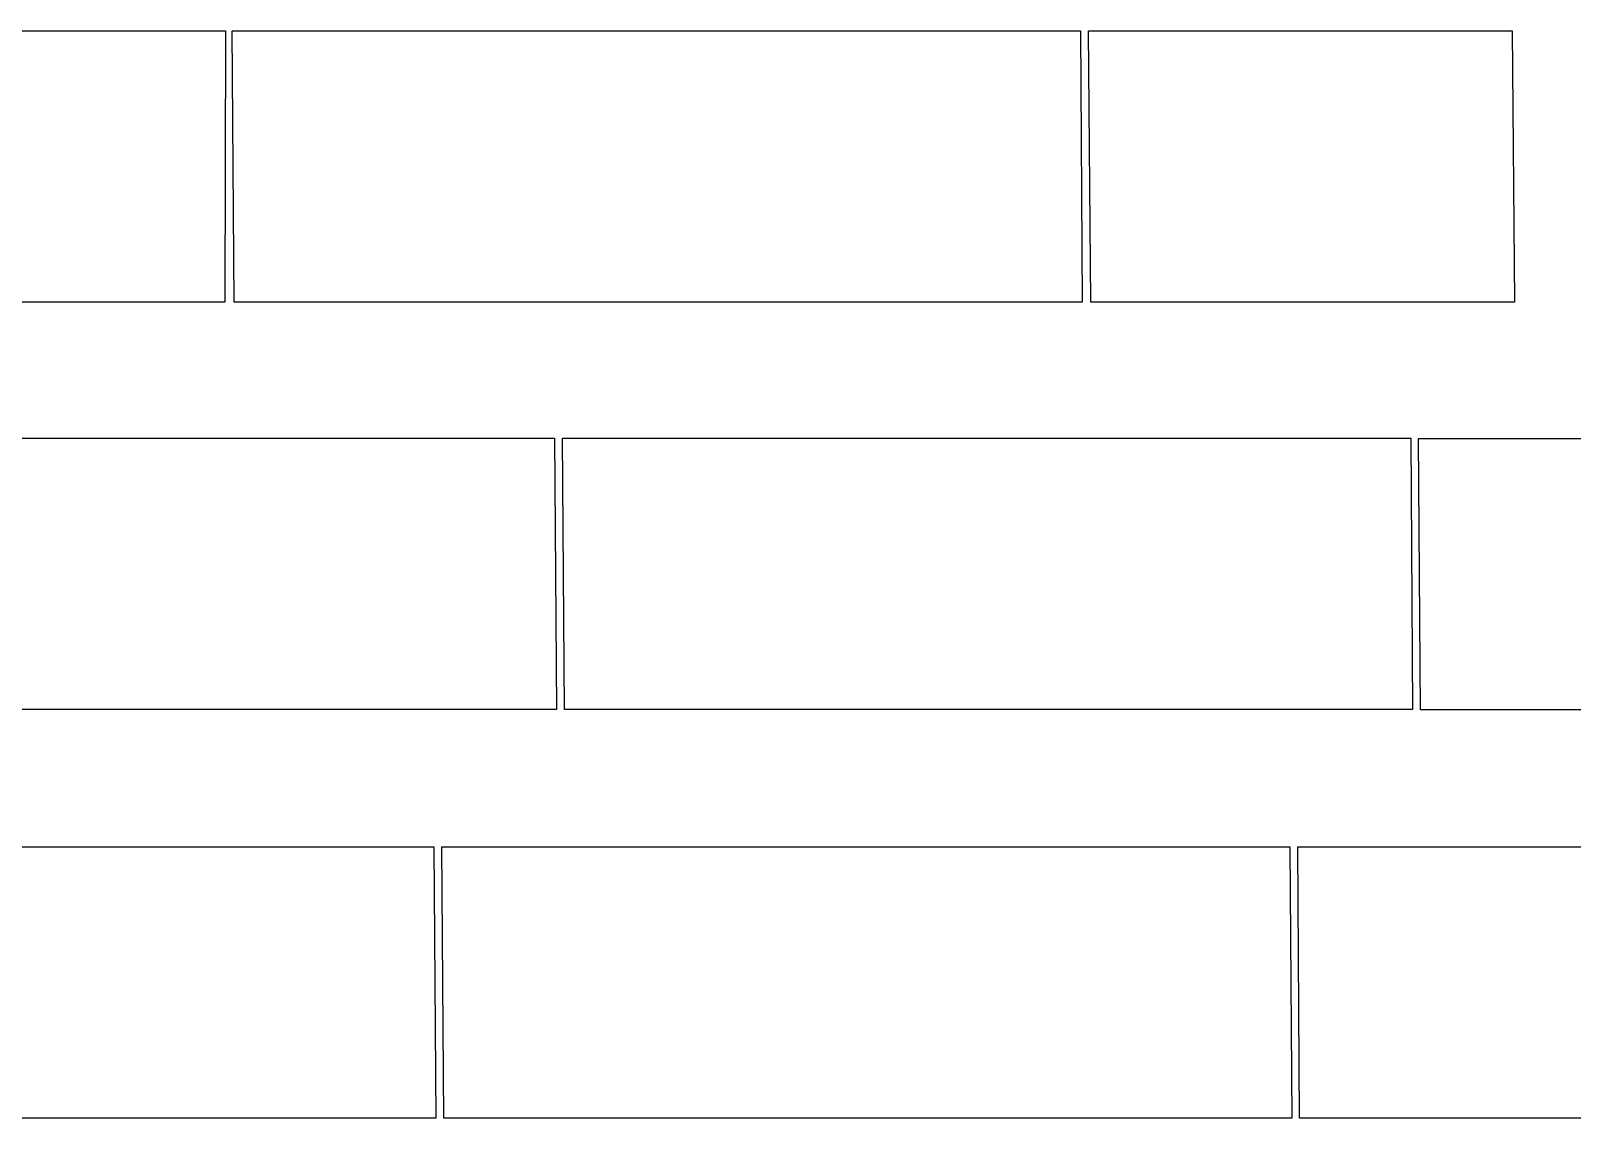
# Model space of a CAD drawing. Header units: metres. Extents: x 1351658 to 1352063, y 7182158 to 7182531.
# Drawn here: x 1351788.27 to 1351825.91, y 7182422.57 to 7182449.11 of the extents above; entities that cross this region are included whole.
import ezdxf

# ---------------------------------------------------------------- set-up
doc = ezdxf.new("R2010")
doc.units = ezdxf.units.M
doc.layers.add('PVcase PV Modules (full frames)', color=142, linetype='Continuous')
doc.layers.add('PVcase PV Modules (optimised)', color=142, linetype='Continuous')

# ---------------------------------------------------------------- blocks, each defined once
blk = doc.blocks.new('3P18@15DEG F FX ID1 PVBlock')
at = {"layer": 'PVcase PV Modules (optimised)', "color": 0, "linetype": 'ByBlock', "transparency": 33554687}
blk.add_polyline3d([(0, 0, 1.774), (20.718, 0, 1.774), (20.718, -6.62, 0), (0, -6.62, 0)], close=True, dxfattribs=at)
blk = doc.blocks.new('3P9@15DEG F FX ID1 PVBlock')
at = {"layer": 'PVcase PV Modules (optimised)', "color": 0, "linetype": 'ByBlock', "transparency": 33554687}
blk.add_polyline3d([(0, 0, 1.774), (10.35, 0, 1.774), (10.35, -6.62, 0), (0, -6.62, 0)], close=True, dxfattribs=at)

msp = doc.modelspace()

# ---------------------------------------------------------------- block references
at = {"layer": 'PVcase PV Modules (full frames)', "color": 144, "linetype": 'ByBlock', "true_color": 0x007ca5, "transparency": 33554687, "extrusion": (0.008517, 0, 0.999964)}
msp.add_blockref('3P18@15DEG F FX ID1 PVBlock', (1351722.894, 7182449.11, 11555.956), dxfattribs=at)
at = {"layer": 'PVcase PV Modules (full frames)', "color": 144, "linetype": 'ByBlock', "true_color": 0x007ca5, "transparency": 33554687, "extrusion": (-0.025146, 0, 0.999684), "rotation": 90}
msp.add_blockref('3P18@15DEG F FX ID1 PVBlock', (-7182449.11, 1351366.842, -33949.977), dxfattribs=at)
at = {"layer": 'PVcase PV Modules (full frames)', "color": 156, "linetype": 'ByBlock', "true_color": 0x004080, "transparency": 33554687, "extrusion": (-0.033586, 0, 0.999436), "rotation": 90}
msp.add_blockref('3P9@15DEG F FX ID1 PVBlock', (-7182449.11, 1351052.953, -45358.852), dxfattribs=at)
at = {"layer": 'PVcase PV Modules (full frames)', "color": 144, "linetype": 'ByBlock', "true_color": 0x007ca5, "transparency": 33554687, "extrusion": (-0.027496, 0, 0.999622), "rotation": 90}
msp.add_blockref('3P18@15DEG F FX ID1 PVBlock', (-7182439.168, 1351270.433, -37127.567), dxfattribs=at)
at = {"layer": 'PVcase PV Modules (full frames)', "color": 144, "linetype": 'ByBlock', "true_color": 0x007ca5, "transparency": 33554687, "extrusion": (-0.026755, 0, 0.999642), "rotation": 90}
msp.add_blockref('3P18@15DEG F FX ID1 PVBlock', (-7182439.168, 1351318.5, -36125.731), dxfattribs=at)
at = {"layer": 'PVcase PV Modules (full frames)', "color": 144, "linetype": 'ByBlock', "true_color": 0x007ca5, "transparency": 33554687, "extrusion": (-0.027844, 0, 0.999612), "rotation": 90}
msp.add_blockref('3P18@15DEG F FX ID1 PVBlock', (-7182439.159, 1351299.25, -37597.957), dxfattribs=at)
at = {"layer": 'PVcase PV Modules (full frames)', "color": 144, "linetype": 'ByBlock', "true_color": 0x007ca5, "transparency": 33554687, "extrusion": (-0.031804, 0, 0.999494), "rotation": 90}
msp.add_blockref('3P18@15DEG F FX ID1 PVBlock', (-7182429.19, 1351094.937, -42950.632), dxfattribs=at)
at = {"layer": 'PVcase PV Modules (full frames)', "color": 144, "linetype": 'ByBlock', "true_color": 0x007ca5, "transparency": 33554687, "extrusion": (-0.02849, 0, 0.999594), "rotation": 90}
msp.add_blockref('3P18@15DEG F FX ID1 PVBlock', (-7182429.19, 1351250.824, -38470.695), dxfattribs=at)
at = {"layer": 'PVcase PV Modules (full frames)', "color": 144, "linetype": 'ByBlock', "true_color": 0x007ca5, "transparency": 33554687, "extrusion": (-0.022927, 0, 0.999737), "rotation": 90}
msp.add_blockref('3P18@15DEG F FX ID1 PVBlock', (-7182429.19, 1351464.894, -30950.417), dxfattribs=at)

doc.saveas('drawing.dxf')
